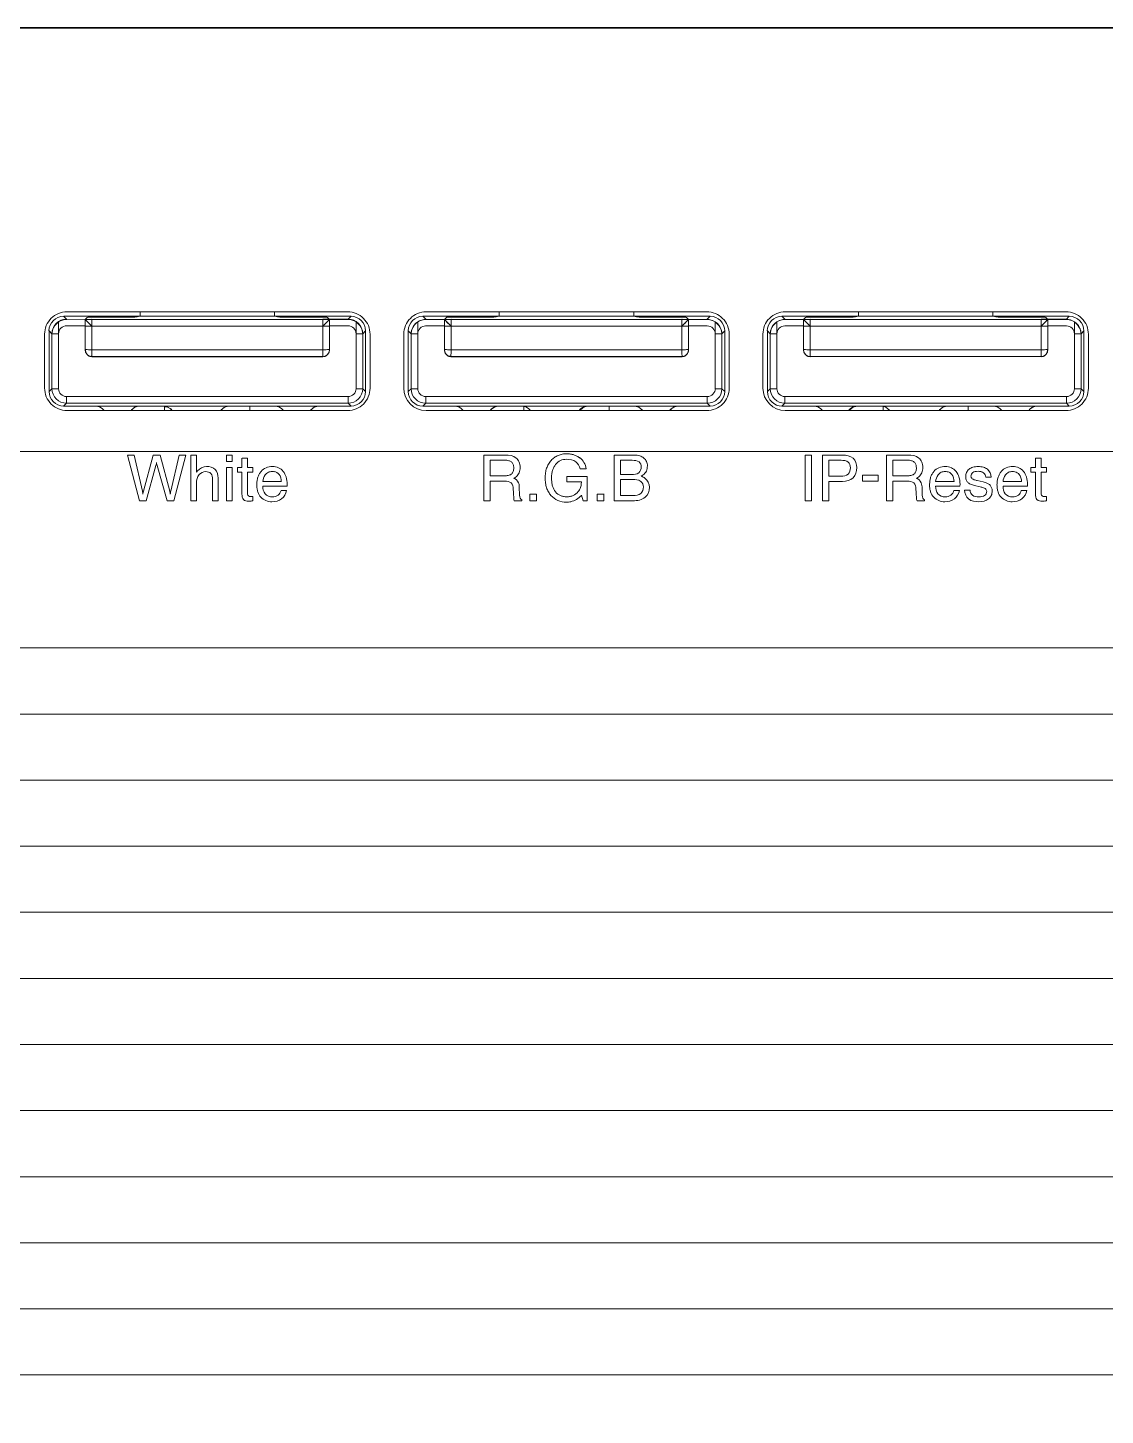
# Model space of a CAD drawing. Header units: millimetres. Extents: x -71336 to -33468, y -26189 to 22712.
# Drawn here: x -34217.4 to -34169.4, y -12629.5 to -12567.7 of the extents above; entities that cross this region are included whole.
import ezdxf

# ---------------------------------------------------------------- set-up
doc = ezdxf.new("R2010")
doc.units = ezdxf.units.MM
doc.layers.add('PDF3_Geometry', color=7, linetype='Continuous')
doc.layers.add('SC - Rack Layout - U-guides and centreline', color=5, linetype='Continuous', lineweight=13, plot=False)

# ---------------------------------------------------------------- blocks, each defined once
blk = doc.blocks.new('*U240')
at = {"layer": 'SC - Rack Layout - U-guides and centreline', "ltscale": 5}
blk.add_lwpolyline([(-300, 0), (300, 0)], dxfattribs=at)
blk = doc.blocks.new('*U241')
at = {"layer": 'SC - Rack Layout - U-guides and centreline', "color": 0, "linetype": 'ByBlock', "lineweight": -2, "transparency": 16777216}
blk.add_blockref('*U240', (0, 666.75), dxfattribs=at)
blk = doc.blocks.new('LG CVCA')
at = {"layer": 'PDF3_Geometry', "lineweight": 35}
blk.add_lwpolyline([(241.499, 1.638, -0.41475), (239.861, 0), (-239.861, 0, -0.414753), (-241.499, 1.638), (-241.499, 61.681, -0.414378), (-239.861, 63.319), (239.861, 63.319, -0.414374), (241.499, 61.681)], format="xyb", close=True, dxfattribs=at)
at = {"layer": 'PDF3_Geometry', "lineweight": 9}
for points in [[(81.65, 50.669), (94.15, 50.668, -0.415641), (95.147, 49.67), (95.147, 47.269, -0.414959), (94.149, 46.268), (81.65, 46.269, -0.41428), (80.649, 47.27), (80.649, 49.671, -0.414957)], [(97.649, 50.669), (110.148, 50.668, -0.416187), (111.149, 49.67), (111.149, 47.269, -0.415509), (110.148, 46.268), (97.648, 46.269, -0.413728), (96.651, 47.27), (96.651, 49.671, -0.414409)], [(113.647, 50.669), (126.15, 50.668, -0.414957), (127.151, 49.67), (127.151, 47.269, -0.41428), (126.15, 46.268), (113.648, 46.268, -0.413728), (112.65, 47.27), (112.65, 49.671, -0.414409)], [(83.304, 46.268, 0.239359), (82.905, 46.47, -0.236895)], [(91.296, 46.268, 0.234442), (90.896, 46.47, -0.237805)], [(99.303, 46.268, 0.241834), (98.903, 46.47, -0.236895)], [(100.826, 46.462, 0.191568), (100.503, 46.269, -0.241834)], [(102.3, 46.268, 0.236895), (101.901, 46.47, -0.241834)], [(107.294, 46.268, 0.236895), (106.895, 46.47, -0.239359)], [(108.894, 46.47, 0.057578), (108.814, 46.462, 0.19639), (108.494, 46.269, -0.235667)], [(115.305, 46.268, 0.239359), (114.905, 46.47, -0.237805)], [(118.302, 46.268, 0.235371), (117.899, 46.47, -0.239359)], [(123.296, 46.268, 0.237805), (122.893, 46.47, -0.240929)], [(124.816, 46.462, 0.191568), (124.493, 46.269, -0.238126)]]:
    blk.add_lwpolyline(points, format="xyb", close=True, dxfattribs=at)
for points in [[(80.844, 49.816, -0.406601), (81.5, 50.47), (94.303, 50.47), (94.159, 50.328)], [(82.456, 50.328), (82.508, 50.277), (82.456, 50.328), (81.628, 50.342, 0.409864), (80.975, 49.693), (80.975, 47.244), (80.851, 47.118, 0.407965), (81.497, 46.47), (94.303, 46.47), (94.172, 46.594), (94.172, 46.895)], [(81.641, 50.328, 0.149471), (81.276, 50.216), (81.276, 47.245)], [(81.497, 50.47), (81.628, 50.342), (82.757, 50.328), (82.757, 48.97), (93.042, 48.97, -0.011154), (93.151, 48.976, -0.012836), (93.246, 48.984)], [(93.042, 48.858), (93.042, 48.97), (93.042, 50.328), (93.055, 50.342), (94.172, 50.342, -0.407522), (94.824, 49.693), (94.824, 47.244), (94.949, 47.118)], [(93.292, 50.277), (93.327, 50.31), (93.343, 50.328), (94.158, 50.327, -0.14853), (94.524, 50.215), (94.524, 47.244), (94.825, 47.244)], [(94.948, 49.82, 0.196777), (94.757, 50.279, 0.196027), (94.3, 50.47)], [(97.275, 49.693), (96.977, 49.693, -0.410887), (97.639, 50.328), (98.458, 50.328), (109.342, 50.328)], [(97.054, 49.975, -0.114269), (97.275, 50.216), (97.275, 47.244), (96.977, 47.244, 0.412385), (97.627, 46.594), (97.627, 46.895), (110.173, 46.895, 0.410616), (110.532, 47.253)], [(110.157, 50.328), (110.301, 50.47), (97.499, 50.47), (97.627, 50.342), (98.759, 50.328), (98.759, 48.97), (109.04, 48.97, -0.012095), (109.153, 48.976, -0.012836), (109.248, 48.984)], [(109.041, 48.858), (109.041, 48.97), (109.041, 50.328), (109.057, 50.342), (110.157, 50.327, -0.150415), (110.522, 50.215), (110.522, 47.244), (110.824, 47.244, -0.407469), (110.173, 46.594), (110.173, 46.895)], [(110.522, 49.693), (110.824, 49.693, 0.408533), (110.157, 50.328), (109.342, 50.328), (109.041, 50.027), (109.111, 50.101), (109.182, 50.168)], [(110.301, 50.47, -0.194125), (110.758, 50.279, -0.197053), (110.948, 49.819), (110.823, 49.693), (110.823, 47.244), (110.948, 47.118), (110.948, 49.819)], [(113.273, 49.693), (112.975, 49.693, -0.40983), (113.641, 50.328), (114.474, 50.311), (114.473, 50.31), (114.457, 50.328), (114.457, 49)], [(113.053, 49.975, -0.114269), (113.273, 50.216), (113.273, 47.244), (112.976, 47.244, 0.411326), (113.625, 46.594), (113.625, 46.895), (126.175, 46.895), (126.175, 46.594, 0.406801), (126.825, 47.244), (126.524, 47.244), (126.524, 50.215, -0.114269), (126.745, 49.975)], [(126.159, 50.328), (126.299, 50.47), (113.5, 50.47), (113.625, 50.342), (114.758, 50.328), (114.758, 48.97), (125.039, 48.97, -0.011721), (125.155, 48.976, -0.01567), (125.247, 48.984)], [(125.039, 48.97), (125.039, 50.328), (125.056, 50.342), (126.176, 50.342, -0.14853), (126.524, 50.216)], [(126.422, 49.94, -0.191944), (126.524, 49.693), (126.825, 49.693, 0.407896), (126.159, 50.328), (125.34, 50.328), (125.324, 50.31), (125.289, 50.277)], [(126.3, 50.47, -0.194854), (126.76, 50.279, -0.192737), (126.949, 49.819), (126.825, 49.693), (126.825, 47.244), (126.949, 47.118), (126.949, 49.819)], [(81.379, 49.942, 0.197108), (81.276, 49.693), (80.975, 49.693), (80.851, 49.819), (80.851, 47.118)], [(93.343, 50.027), (93.343, 50.029), (93.343, 50.043), (94.168, 50.05, -0.406425), (94.524, 49.693), (94.824, 49.693), (94.949, 49.819), (94.949, 47.118, -0.193913), (94.757, 46.659, -0.19332), (94.3, 46.471)], [(96.977, 49.693), (96.977, 47.244), (96.849, 47.118, 0.408957), (97.504, 46.464)], [(98.458, 50.027), (98.458, 50.029), (98.458, 50.043), (97.626, 50.043, 0.189154), (97.378, 49.942)], [(112.976, 49.693), (112.976, 47.244), (112.848, 47.118, 0.409037), (113.503, 46.464)], [(114.46, 50.027), (114.457, 50.029), (114.457, 50.043), (113.625, 50.043, 0.194788), (113.38, 49.942)], [(98.538, 48.774, -0.166756), (98.458, 49, 0.055377), (98.468, 48.91)], [(109.047, 48.671), (109.047, 48.671), (98.75, 48.671), (98.75, 48.669), (109.047, 48.669, 0.106658), (109.166, 48.697, 0.113061), (109.261, 48.774, 0.168466), (109.342, 49)], [(82.677, 48.68, 0.076457), (82.754, 48.697), (82.754, 48.763)], [(93.046, 48.762), (93.049, 48.671), (93.049, 48.671), (82.751, 48.671), (82.751, 48.669), (93.049, 48.669, 0.076457), (93.122, 48.68, -0.076457), (93.049, 48.669, 0.102328), (93.168, 48.697)], [(98.635, 48.699, 0.116213), (98.753, 48.697), (98.753, 48.763)], [(114.655, 48.686), (114.633, 48.699, 0.116213), (114.748, 48.671), (114.748, 48.669), (125.049, 48.671), (114.755, 48.697), (114.755, 48.763)], [(81.622, 46.893, -0.412128), (81.276, 47.244), (80.975, 47.244, 0.196027), (81.167, 46.787)], [(110.301, 46.47), (110.173, 46.595), (97.627, 46.595), (97.499, 46.47), (110.301, 46.47, 0.191803), (110.759, 46.659, 0.194446), (110.948, 47.119)], [(126.3, 46.47), (126.175, 46.595), (113.625, 46.595), (113.5, 46.47), (126.299, 46.47, 0.192158), (126.761, 46.659, 0.189869), (126.949, 47.119)], [(81.497, 46.47), (81.628, 46.595), (94.171, 46.595, 0.194466), (94.632, 46.786)], [(84.677, 46.415, 0.115294), (84.505, 46.268, -0.238126), (84.862, 46.47)], [(85.899, 46.47, -0.236895), (86.34, 46.268, 0.241834), (85.998, 46.443), (85.998, 46.269)], [(88.672, 46.415, 0.115294), (88.5, 46.268, -0.242181), (88.858, 46.47)], [(92.665, 46.415, 0.105243), (92.494, 46.268, -0.238126), (92.854, 46.47)], [(104.46, 46.268, -0.241834), (104.821, 46.462, 0.072629), (104.674, 46.416)], [(120.673, 46.415, 0.115294), (120.501, 46.268, -0.239359), (120.858, 46.47)], [(101.459, 43.452, -0.1135), (101.345, 43.39, -0.073161), (101.178, 43.367), (100.493, 43.366), (100.493, 44.058)], [(101.82, 43.865, 0.071643), (101.789, 43.977, 0.127753), (101.661, 44.15)], [(103.631, 44.045, 0.110532), (103.416, 43.871, 0.047899), (103.336, 43.745, 0.031585), (103.279, 43.604)], [(104.229, 44.298, 0.065525), (104.079, 44.332, 0.04516), (103.917, 44.345, 0.052552), (103.712, 44.327, 0.057803), (103.525, 44.27)], [(104.511, 43.677), (104.776, 43.677, 0.195424), (104.482, 44.183)], [(107.161, 44.257, 0.072462), (106.923, 44.29), (106.027, 44.29), (106.027, 42.25)], [(119.285, 43.39, -0.0712), (119.118, 43.367), (118.433, 43.366), (118.433, 44.058)], [(90.806, 43.779, 0.096711), (90.515, 43.725, 0.108641), (90.295, 43.558, 0.067044), (90.212, 43.437, 0.058387), (90.151, 43.298, 0.049133), (90.115, 43.139, 0.040932), (90.102, 42.962, 0.043428), (90.115, 42.793)], [(101.606, 43.228), (101.559, 43.251, 0.040993), (101.654, 43.317, 0.116291), (101.789, 43.499)], [(103.629, 42.484, -0.119416), (103.411, 42.646, -0.094701), (103.276, 42.91, -0.043873), (103.244, 43.077, -0.026243), (103.234, 43.264), (103.234, 43.3, -0.033933), (103.244, 43.444)], [(119.547, 43.228), (119.499, 43.251, 0.040993), (119.595, 43.317, 0.117263), (119.726, 43.499)], [(120.49, 43.725, 0.112943), (120.267, 43.558, 0.067044), (120.184, 43.437, 0.058387), (120.123, 43.298)], [(120.676, 43.548, 0.044118), (120.592, 43.52, 0.112762), (120.455, 43.409)], [(121.693, 43.424, 0.036216), (121.685, 43.326), (121.685, 43.286)], [(122.359, 43.55, 0.061524), (122.236, 43.565, 0.055217), (122.102, 43.55)], [(122.477, 43.497, -0.194203), (122.579, 43.304), (122.814, 43.304)], [(123.494, 43.725, 0.112943), (123.271, 43.558, 0.067044), (123.188, 43.437)], [(123.68, 43.548, 0.044118), (123.596, 43.52, 0.112762), (123.458, 43.409)], [(103.097, 42.651, 0.047344), (103.208, 42.49, 0.103824), (103.516, 42.266)], [(104.479, 42.737, 0.04501), (104.511, 42.802, 0.030472), (104.536, 42.887)], [(116.201, 43.109), (116.015, 43.109, 0.005725), (115.586, 43.106), (115.586, 42.251)], [(121.892, 42.992, 0.047669), (122.071, 42.935), (122.33, 42.873)], [(122.461, 43.09), (122.202, 43.151, -0.016405), (122.064, 43.192)], [(122.528, 42.488, 0.132466), (122.592, 42.566, 0.11777), (122.618, 42.674)], [(124.409, 42.709), (124.16, 42.709, -0.180998), (124.029, 42.504)], [(89.744, 42.233, 0.03923), (89.93, 42.25), (89.93, 42.442)], [(103.897, 42.193, 0.05245), (104.092, 42.212, 0.163483), (104.562, 42.49), (104.575, 42.508), (104.642, 42.251)], [(125.091, 42.233, 0.039716), (125.279, 42.25), (125.279, 42.442)]]:
    blk.add_lwpolyline(points, format="xyb", dxfattribs=at)
for points in [[(82.547, 50.418), (82.457, 50.328), (93.342, 50.328)], [(82.457, 50.328), (82.758, 50.027)], [(82.757, 50.027), (82.687, 50.101), (82.616, 50.168), (82.559, 50.227)], [(82.741, 50.342), (82.758, 50.328)], [(84.901, 50.47), (84.773, 50.444)], [(84.901, 50.669), (84.901, 50.47)], [(90.899, 50.669), (90.899, 50.47)], [(90.899, 50.47), (91.027, 50.444)], [(93.25, 50.418), (93.343, 50.328), (93.042, 50.027)], [(93.18, 50.168), (93.113, 50.101), (93.042, 50.027)], [(98.76, 50.027), (98.458, 50.328), (98.548, 50.418)], [(98.474, 50.31), (98.458, 50.328)], [(98.51, 50.277), (98.475, 50.311)], [(98.759, 50.027), (98.689, 50.101), (98.618, 50.168), (98.558, 50.227)], [(98.743, 50.342), (98.759, 50.328)], [(100.899, 50.47), (100.772, 50.444)], [(100.899, 50.669), (100.899, 50.47)], [(106.898, 50.669), (106.898, 50.47)], [(106.898, 50.47), (107.025, 50.444)], [(107.317, 50.432), (108.951, 50.432)], [(108.951, 50.432), (107.317, 50.432)], [(109.252, 50.418), (109.342, 50.328), (109.325, 50.31), (109.291, 50.277)], [(114.758, 50.027), (114.457, 50.328), (114.547, 50.418)], [(114.46, 49), (114.46, 50.328), (125.341, 50.328)], [(114.758, 50.027), (114.687, 50.101), (114.62, 50.168), (114.559, 50.227)], [(114.742, 50.342), (114.758, 50.328)], [(116.901, 50.47), (116.77, 50.444)], [(116.901, 50.669), (116.901, 50.47)], [(122.899, 50.669), (122.899, 50.47)], [(122.899, 50.47), (123.027, 50.444)], [(123.319, 50.432), (124.95, 50.432)], [(124.95, 50.432), (123.319, 50.432)], [(125.25, 50.418), (125.34, 50.328), (125.039, 50.027)], [(125.18, 50.168), (125.113, 50.101), (125.039, 50.027)], [(82.457, 50.043), (81.628, 50.043)], [(82.457, 50.027), (82.457, 50.029), (82.457, 50.044)], [(82.457, 50.027), (93.342, 50.027)], [(96.849, 47.118), (96.849, 49.819), (96.977, 49.693)], [(98.458, 50.027), (109.342, 50.027)], [(110.173, 50.043), (109.341, 50.043)], [(109.342, 50.044), (109.342, 50.029), (109.342, 50.027)], [(112.848, 47.118), (112.848, 49.819), (112.976, 49.693)], [(114.46, 50.027), (125.341, 50.027)], [(125.34, 50.044), (125.34, 50.029), (125.34, 50.027)], [(126.175, 50.043), (125.34, 50.043)], [(82.457, 49), (82.457, 49)], [(82.757, 48.858), (82.757, 48.971)], [(93.343, 49), (93.343, 49)], [(98.458, 49), (98.458, 49)], [(98.759, 48.858), (98.759, 48.971)], [(109.342, 49), (109.342, 49)], [(114.457, 49), (114.46, 49)], [(114.758, 48.858), (114.758, 48.971)], [(125.043, 48.858), (125.043, 48.762)], [(125.34, 49), (125.34, 49)], [(125.049, 48.669), (125.049, 48.671)], [(81.628, 46.594), (81.628, 46.895), (94.171, 46.895)], [(89.798, 46.268), (89.798, 46.47)], [(102, 46.443), (102, 46.269)], [(105.8, 46.268), (105.8, 46.47)], [(118.002, 46.443), (118.002, 46.269)], [(121.799, 46.268), (121.799, 46.47)], [(85.01, 42.678), (84.645, 44.29), (84.347, 44.29)], [(84.347, 44.29), (84.881, 42.25)], [(85.486, 44.29), (85.054, 42.678)], [(86.225, 42.686), (85.8, 44.29), (85.487, 44.29)], [(85.63, 43.904), (85.61, 43.827)], [(86.641, 44.29), (86.272, 42.686)], [(86.404, 42.25), (86.938, 44.29), (86.64, 44.29)], [(87.418, 43.533), (87.418, 44.29), (87.169, 44.29)], [(87.169, 44.29), (87.169, 42.25)], [(88.756, 44.29), (89.011, 44.29)], [(88.756, 44.008), (88.756, 44.29)], [(89.011, 44.008), (88.756, 44.008)], [(89.011, 44.29), (89.011, 44.008)], [(89.443, 44.152), (89.443, 43.734)], [(89.693, 44.152), (89.444, 44.152)], [(89.693, 43.735), (89.693, 44.152)], [(101.168, 44.29), (100.218, 44.29)], [(100.218, 44.29), (100.218, 42.25)], [(101.158, 44.058), (100.493, 44.058)], [(106.83, 44.054), (106.303, 44.054)], [(106.303, 44.054), (106.303, 43.422)], [(114.531, 44.29), (114.809, 44.29)], [(114.531, 42.25), (114.531, 44.289)], [(114.809, 44.29), (114.809, 42.25)], [(116.201, 44.29), (115.308, 44.29)], [(115.308, 44.29), (115.308, 42.25)], [(116.13, 44.054), (115.586, 44.054), (115.586, 43.345)], [(119.108, 44.29), (118.155, 44.29), (118.155, 42.25)], [(119.096, 44.058), (118.434, 44.058)], [(124.793, 44.152), (124.793, 43.734)], [(125.043, 44.152), (124.794, 44.152)], [(125.043, 43.735), (125.043, 44.152)], [(85.611, 43.827), (85.178, 42.25)], [(85.662, 43.827), (86.106, 42.25)], [(87.46, 43.591), (87.419, 43.533)], [(88.381, 43.266), (88.381, 42.25)], [(88.759, 43.735), (89.008, 43.735)], [(88.759, 42.25), (88.759, 43.734)], [(89.008, 43.735), (89.008, 42.251)], [(89.443, 43.735), (89.239, 43.735), (89.239, 43.531)], [(89.239, 43.531), (89.443, 43.531), (89.443, 42.552)], [(89.93, 43.735), (89.692, 43.735)], [(89.693, 42.552), (89.693, 43.532)], [(89.693, 43.531), (89.93, 43.531)], [(89.93, 43.531), (89.93, 43.735)], [(104.815, 43.33), (103.919, 43.33)], [(103.919, 43.33), (103.919, 43.097)], [(104.815, 42.25), (104.815, 43.33)], [(106.303, 43.423), (106.796, 43.423)], [(115.586, 43.346), (116.13, 43.346)], [(117.087, 43.389), (117.781, 43.389)], [(117.087, 43.132), (117.087, 43.389)], [(117.781, 43.389), (117.781, 43.132)], [(124.793, 43.735), (124.588, 43.735), (124.588, 43.531)], [(124.588, 43.531), (124.793, 43.531), (124.793, 42.552)], [(125.279, 43.735), (125.042, 43.735)], [(125.043, 42.552), (125.043, 43.532)], [(125.043, 43.531), (125.28, 43.531)], [(125.279, 43.531), (125.279, 43.735)], [(87.418, 43.045), (87.418, 42.251)], [(88.132, 43.204), (88.132, 42.25)], [(90.368, 43.106), (91.197, 43.106)], [(90.368, 42.904), (91.452, 42.904)], [(91.43, 42.709), (91.184, 42.709)], [(91.452, 42.904), (91.456, 42.993)], [(100.493, 43.13), (100.493, 42.25)], [(101.149, 43.13), (100.494, 43.13)], [(101.529, 42.777), (101.536, 42.616)], [(101.798, 42.868), (101.811, 42.494)], [(103.919, 43.098), (104.563, 43.098)], [(104.562, 43.098), (104.562, 43.072)], [(106.846, 43.197), (106.303, 43.197), (106.303, 42.485)], [(117.781, 43.132), (117.086, 43.132)], [(118.433, 43.13), (118.433, 42.25)], [(119.089, 43.13), (118.434, 43.13)], [(119.467, 42.777), (119.477, 42.616)], [(119.739, 42.868), (119.748, 42.494)], [(120.343, 43.106), (121.169, 43.106)], [(120.343, 42.904), (121.428, 42.904)], [(121.402, 42.709), (121.156, 42.709)], [(121.428, 42.904), (121.431, 42.993)], [(121.876, 42.724), (121.637, 42.724)], [(123.347, 43.106), (124.173, 43.106)], [(123.347, 42.904), (124.432, 42.904)], [(124.432, 42.904), (124.435, 42.993)], [(85.179, 42.25), (84.881, 42.25)], [(86.404, 42.25), (86.106, 42.25)], [(87.418, 42.25), (87.169, 42.25)], [(88.381, 42.25), (88.132, 42.25)], [(89.008, 42.25), (88.759, 42.25)], [(89.93, 42.442), (89.84, 42.442)], [(100.493, 42.25), (100.218, 42.25)], [(101.913, 42.25), (101.574, 42.25)], [(101.913, 42.295), (101.913, 42.251)], [(102.268, 42.25), (102.268, 42.55)], [(102.268, 42.549), (102.567, 42.549)], [(102.566, 42.25), (102.268, 42.25)], [(102.566, 42.549), (102.566, 42.25)], [(104.642, 42.25), (104.814, 42.25)], [(105.272, 42.25), (105.272, 42.55)], [(105.272, 42.549), (105.571, 42.549)], [(105.57, 42.25), (105.272, 42.25)], [(105.57, 42.549), (105.57, 42.25)], [(106.862, 42.25), (106.027, 42.25)], [(106.866, 42.485), (106.302, 42.485)], [(114.809, 42.25), (114.53, 42.25)], [(115.586, 42.25), (115.308, 42.25)], [(118.433, 42.25), (118.155, 42.25)], [(119.854, 42.25), (119.515, 42.25)], [(119.854, 42.295), (119.854, 42.251)], [(125.279, 42.442), (125.189, 42.442)]]:
    blk.add_lwpolyline(points, dxfattribs=at)
for points in [[(82.457, 49), (82.457, 50.328)], [(82.847, 50.432), (84.482, 50.432)], [(91.315, 50.432), (92.953, 50.432)], [(93.343, 49), (93.343, 50.328)], [(98.458, 49), (98.458, 50.328)], [(98.849, 50.432), (100.483, 50.432)], [(109.342, 49), (109.342, 50.328)], [(114.847, 50.432), (116.482, 50.432)], [(125.34, 49), (125.34, 50.328)]]:
    blk.add_lwpolyline(points, close=True, dxfattribs=at)
at = {"layer": 'PDF3_Geometry', "lineweight": 18}
for points in [[(-206.85, 35.699), (206.923, 35.699)], [(-206.85, 32.755), (206.923, 32.755)], [(-206.85, 29.81), (206.923, 29.81)], [(-206.85, 26.867), (206.923, 26.867)], [(-206.85, 23.924), (206.923, 23.924)], [(-206.85, 20.979), (206.923, 20.979)], [(-206.85, 18.036), (206.923, 18.036)], [(-206.85, 15.092), (206.923, 15.092)], [(-206.85, 12.148), (206.923, 12.148)], [(-206.85, 9.205), (206.923, 9.205)], [(-207.033, 6.26), (207.105, 6.26)], [(-221.653, 3.317), (221.502, 3.317)]]:
    blk.add_lwpolyline(points, dxfattribs=at)
at = {"layer": 'PDF3_Geometry', "lineweight": 9}
for centre, radius, start, end in [((97.505, 49.814), 0.656, 90.56923, 179.58652), ((97.641, 49.667), 0.661, 90.16672, 123.74964), ((113.507, 49.806), 0.664, 90.5531, 179.33444), ((110.187, 49.671), 0.637, 2.02626, 28.54034), ((82.826, 49.004), 0.37, 180.61395, 218.48315), ((82.406, 46.678), 2.312, 83.95406, 86.35794), ((98.437, 47.067), 1.921, 83.70979, 86.60221), ((115.138, 49.122), 0.702, 200.38152, 204.57735), ((114.456, 47.225), 1.762, 83.68438, 86.94382), ((124.93, 49), 0.41, 347.43488, 0.11346), ((93.126, 48.882), 0.174, 315.55262, 329.83948), ((98.673, 48.881), 0.174, 210.16052, 224.44738), ((109.081, 48.683), 0.0362, 158.76069, 201.23931), ((109.128, 48.882), 0.174, 315.55262, 329.83948), ((114.743, 48.95), 0.277, 251.59105, 256.51816), ((125.697, 47.605), 1.214, 114.52501, 117.01364), ((113.629, 47.256), 0.361, 225.94631, 269.40798), ((126.173, 47.248), 0.353, 270.32776, 314.58612), ((116.864, 45.969), 0.5, 89.81155, 143.31856), ((103.84, 43.481), 0.844, 137.75039, 151.17426), ((107.088, 43.83), 0.413, 24.47764, 51.94441), ((119.331, 43.818), 0.429, 21.78693, 50.90799), ((87.837, 43.136), 0.415, 90.79359, 137.76544), ((90.811, 43.187), 0.372, 40.20455, 79.6039), ((101.189, 43.717), 0.36, 0.27229, 13.41326), ((103.967, 43.379), 1.008, 161.06055, 173.21395), ((106.801, 43.801), 0.702, 350.3985, 0.07422), ((120.817, 43.231), 0.318, 38.08562, 66.99327), ((120.704, 43.116), 0.707, 16.07284, 39.13512), ((122.1, 43.336), 0.417, 129.68233, 154.92919), ((122.163, 43.275), 0.498, 95.07843, 108.18884), ((123.732, 43.065), 0.645, 158.8133, 173.39235), ((123.82, 43.231), 0.318, 38.08562, 80.18024), ((123.593, 43.046), 0.841, 18.45516, 37.9228), ((104.23, 43.22), 1.277, 188.06949, 197.65601), ((121.7, 42.961), 1.623, 173.69149, 179.94885), ((122.492, 42.698), 0.373, 21.52775, 41.40053), ((123.732, 42.841), 0.638, 197.65717, 222.51114), ((85.186, 42.547), 0.157, 159.63446, 179.75584), ((89.808, 42.916), 0.677, 275.10632, 280.28579), ((103.917, 43.113), 0.684, 269.84622, 282.56068), ((125.158, 42.916), 0.677, 275.10632, 280.28579)]:
    blk.add_arc(centre, radius, start, end, dxfattribs=at)
for points in [[(81.052, 49.975), (81.106, 50.071), (81.187, 50.153), (81.277, 50.215)], [(82.847, 50.432), (82.686, 50.432), (82.555, 50.427), (82.546, 50.417)], [(82.847, 50.432), (82.686, 50.432), (82.555, 50.427), (82.546, 50.417)], [(84.482, 50.432), (84.619, 50.432), (84.737, 50.437), (84.773, 50.445)], [(84.482, 50.432), (84.619, 50.432), (84.737, 50.437), (84.773, 50.445)], [(91.027, 50.445), (91.061, 50.436), (91.181, 50.432), (91.315, 50.432)], [(91.027, 50.445), (91.061, 50.436), (91.181, 50.432), (91.315, 50.432)], [(93.25, 50.417), (93.244, 50.427), (93.113, 50.432), (92.952, 50.432)], [(93.25, 50.417), (93.244, 50.427), (93.113, 50.432), (92.952, 50.432)], [(94.524, 50.216), (94.614, 50.154), (94.694, 50.072), (94.748, 49.975)], [(98.849, 50.432), (98.688, 50.432), (98.554, 50.427), (98.547, 50.417)], [(98.849, 50.432), (98.688, 50.432), (98.554, 50.427), (98.547, 50.417)], [(100.483, 50.432), (100.618, 50.432), (100.736, 50.437), (100.772, 50.445)], [(100.483, 50.432), (100.618, 50.432), (100.736, 50.437), (100.772, 50.445)], [(107.025, 50.445), (107.06, 50.436), (107.183, 50.432), (107.317, 50.432)], [(107.025, 50.445), (107.06, 50.436), (107.183, 50.432), (107.317, 50.432)], [(109.252, 50.417), (109.242, 50.427), (109.111, 50.432), (108.951, 50.432)], [(109.252, 50.417), (109.242, 50.427), (109.111, 50.432), (108.951, 50.432)], [(110.522, 50.216), (110.612, 50.154), (110.693, 50.072), (110.747, 49.975)], [(113.641, 50.328), (113.51, 50.328), (113.386, 50.289), (113.273, 50.217)], [(114.847, 50.432), (114.687, 50.432), (114.556, 50.427), (114.546, 50.417)], [(114.847, 50.432), (114.687, 50.432), (114.556, 50.427), (114.546, 50.417)], [(116.482, 50.432), (116.62, 50.432), (116.734, 50.437), (116.77, 50.445)], [(116.482, 50.432), (116.62, 50.432), (116.734, 50.437), (116.77, 50.445)], [(123.027, 50.445), (123.062, 50.436), (123.185, 50.432), (123.319, 50.432)], [(123.027, 50.445), (123.062, 50.436), (123.185, 50.432), (123.319, 50.432)], [(125.251, 50.417), (125.244, 50.427), (125.11, 50.432), (124.949, 50.432)], [(125.251, 50.417), (125.244, 50.427), (125.11, 50.432), (124.949, 50.432)], [(80.975, 49.693), (80.979, 49.791), (81.008, 49.888), (81.052, 49.975)], [(81.628, 50.043), (81.538, 50.043), (81.443, 50.006), (81.379, 49.942)], [(94.748, 49.975), (94.792, 49.888), (94.822, 49.79), (94.825, 49.693)], [(96.977, 49.693), (96.977, 49.791), (97.007, 49.888), (97.054, 49.975)], [(97.378, 49.942), (97.314, 49.874), (97.274, 49.783), (97.274, 49.693)], [(110.422, 49.94), (110.355, 50.004), (110.263, 50.043), (110.173, 50.043)], [(110.522, 49.693), (110.522, 49.783), (110.488, 49.875), (110.422, 49.94)], [(112.976, 49.693), (112.979, 49.791), (113.009, 49.888), (113.053, 49.975)], [(113.38, 49.942), (113.316, 49.874), (113.273, 49.783), (113.273, 49.693)], [(126.422, 49.94), (126.354, 50.004), (126.265, 50.043), (126.175, 50.043)], [(126.745, 49.975), (126.793, 49.888), (126.822, 49.79), (126.825, 49.693)], [(82.457, 49), (82.457, 48.969), (82.463, 48.94), (82.47, 48.91)], [(82.457, 49), (82.457, 48.817), (82.588, 48.669), (82.751, 48.669)], [(82.485, 48.993), (82.482, 48.994), (82.472, 48.994), (82.466, 48.998)], [(82.469, 48.911), (82.473, 48.899), (82.476, 48.886), (82.479, 48.876)], [(82.479, 48.877), (82.486, 48.859), (82.492, 48.844), (82.502, 48.83)], [(82.515, 48.99), (82.505, 48.991), (82.495, 48.991), (82.485, 48.993)], [(82.501, 48.829), (82.508, 48.816), (82.511, 48.805), (82.524, 48.795)], [(82.553, 48.985), (82.539, 48.988), (82.526, 48.988), (82.515, 48.99)], [(82.757, 48.97), (82.723, 48.973), (82.684, 48.975), (82.649, 48.976)], [(82.754, 48.763), (82.757, 48.794), (82.757, 48.828), (82.757, 48.858)], [(93.042, 48.858), (93.042, 48.827), (93.042, 48.795), (93.046, 48.762)], [(93.049, 48.669), (93.213, 48.669), (93.344, 48.817), (93.344, 49)], [(93.286, 48.989), (93.273, 48.987), (93.26, 48.987), (93.246, 48.984)], [(93.343, 49), (93.34, 48.92), (93.314, 48.837), (93.26, 48.774)], [(93.276, 48.794), (93.286, 48.804), (93.292, 48.817), (93.299, 48.828)], [(93.314, 48.992), (93.302, 48.991), (93.296, 48.991), (93.286, 48.989)], [(93.298, 48.829), (93.308, 48.846), (93.315, 48.86), (93.321, 48.877)], [(93.343, 49), (93.327, 48.994), (93.317, 48.994), (93.314, 48.992)], [(93.321, 48.877), (93.324, 48.887), (93.327, 48.9), (93.33, 48.912)], [(93.33, 48.911), (93.337, 48.94), (93.343, 48.97), (93.343, 49.001)], [(98.458, 49), (98.458, 48.817), (98.589, 48.669), (98.75, 48.669)], [(98.484, 48.993), (98.481, 48.994), (98.474, 48.994), (98.468, 48.998)], [(98.468, 48.911), (98.475, 48.899), (98.475, 48.886), (98.478, 48.876)], [(98.477, 48.877), (98.484, 48.859), (98.494, 48.844), (98.5, 48.83)], [(98.517, 48.99), (98.504, 48.991), (98.497, 48.991), (98.484, 48.993)], [(98.5, 48.829), (98.51, 48.816), (98.513, 48.805), (98.523, 48.795)], [(98.551, 48.985), (98.538, 48.988), (98.528, 48.988), (98.517, 48.99)], [(98.759, 48.97), (98.725, 48.973), (98.682, 48.975), (98.648, 48.976)], [(98.753, 48.763), (98.756, 48.794), (98.756, 48.828), (98.759, 48.858)], [(109.041, 48.858), (109.041, 48.827), (109.044, 48.795), (109.044, 48.762)], [(109.047, 48.669), (109.214, 48.669), (109.342, 48.817), (109.342, 49)], [(109.284, 48.989), (109.271, 48.987), (109.258, 48.987), (109.248, 48.984)], [(109.278, 48.794), (109.287, 48.804), (109.294, 48.817), (109.297, 48.828)], [(109.312, 48.992), (109.304, 48.991), (109.294, 48.991), (109.284, 48.989)], [(109.297, 48.829), (109.307, 48.846), (109.313, 48.86), (109.323, 48.877)], [(109.342, 49), (109.325, 48.994), (109.319, 48.994), (109.312, 48.992)], [(109.322, 48.877), (109.326, 48.887), (109.329, 48.9), (109.329, 48.912)], [(109.329, 48.911), (109.339, 48.94), (109.342, 48.97), (109.342, 49.001)], [(114.457, 49), (114.457, 48.969), (114.46, 48.94), (114.47, 48.91)], [(114.457, 49), (114.457, 48.817), (114.588, 48.669), (114.749, 48.669)], [(114.54, 48.774), (114.486, 48.838), (114.46, 48.92), (114.46, 49)], [(114.486, 48.993), (114.479, 48.994), (114.473, 48.994), (114.469, 48.998)], [(114.47, 48.911), (114.473, 48.899), (114.476, 48.886), (114.48, 48.876)], [(114.515, 48.99), (114.505, 48.991), (114.496, 48.991), (114.486, 48.993)], [(114.499, 48.829), (114.508, 48.816), (114.515, 48.805), (114.525, 48.795)], [(114.55, 48.985), (114.54, 48.988), (114.527, 48.988), (114.515, 48.99)], [(114.758, 48.97), (114.723, 48.973), (114.684, 48.975), (114.65, 48.976)], [(114.755, 48.763), (114.758, 48.794), (114.758, 48.828), (114.758, 48.858)], [(125.039, 48.97), (125.039, 48.932), (125.043, 48.895), (125.043, 48.858)], [(125.049, 48.669), (125.213, 48.669), (125.341, 48.817), (125.341, 49)], [(125.286, 48.989), (125.273, 48.987), (125.26, 48.987), (125.247, 48.984)], [(125.34, 49), (125.34, 48.92), (125.314, 48.837), (125.263, 48.774)], [(125.279, 48.794), (125.286, 48.804), (125.296, 48.817), (125.299, 48.828)], [(125.314, 48.992), (125.306, 48.991), (125.296, 48.991), (125.286, 48.989)], [(125.299, 48.829), (125.308, 48.846), (125.315, 48.86), (125.322, 48.877)], [(125.34, 49), (125.324, 48.994), (125.317, 48.994), (125.314, 48.992)], [(125.321, 48.877), (125.324, 48.887), (125.328, 48.9), (125.331, 48.912)], [(82.524, 48.794), (82.53, 48.782), (82.54, 48.769), (82.547, 48.76)], [(82.633, 48.699), (82.597, 48.715), (82.563, 48.743), (82.536, 48.774)], [(82.546, 48.76), (82.559, 48.751), (82.569, 48.741), (82.579, 48.731)], [(82.578, 48.732), (82.591, 48.723), (82.598, 48.717), (82.608, 48.709)], [(82.607, 48.709), (82.623, 48.703), (82.64, 48.694), (82.658, 48.686)], [(82.751, 48.671), (82.713, 48.671), (82.667, 48.681), (82.633, 48.699)], [(82.658, 48.687), (82.661, 48.684), (82.671, 48.682), (82.678, 48.68)], [(82.751, 48.671), (82.754, 48.679), (82.754, 48.689), (82.754, 48.697)], [(93.046, 48.696), (93.046, 48.688), (93.046, 48.678), (93.049, 48.67)], [(93.122, 48.68), (93.129, 48.682), (93.135, 48.684), (93.142, 48.687)], [(93.141, 48.687), (93.161, 48.695), (93.176, 48.703), (93.192, 48.71)], [(93.26, 48.774), (93.238, 48.743), (93.202, 48.715), (93.168, 48.697)], [(93.193, 48.709), (93.203, 48.717), (93.209, 48.724), (93.222, 48.732)], [(93.222, 48.732), (93.231, 48.74), (93.241, 48.751), (93.251, 48.761)], [(98.635, 48.699), (98.596, 48.715), (98.564, 48.743), (98.538, 48.774)], [(98.548, 48.76), (98.558, 48.751), (98.568, 48.741), (98.581, 48.731)], [(98.58, 48.732), (98.59, 48.723), (98.6, 48.717), (98.609, 48.709)], [(98.609, 48.709), (98.625, 48.703), (98.638, 48.694), (98.656, 48.686)], [(98.657, 48.687), (98.663, 48.684), (98.67, 48.682), (98.68, 48.68)], [(98.679, 48.68), (98.702, 48.672), (98.727, 48.669), (98.75, 48.669)], [(98.75, 48.671), (98.753, 48.679), (98.753, 48.689), (98.753, 48.697)], [(109.044, 48.762), (109.044, 48.741), (109.048, 48.719), (109.048, 48.696)], [(109.121, 48.68), (109.098, 48.672), (109.073, 48.669), (109.047, 48.669)], [(109.121, 48.68), (109.098, 48.672), (109.073, 48.669), (109.047, 48.669)], [(109.121, 48.68), (109.131, 48.682), (109.137, 48.684), (109.144, 48.687)], [(109.143, 48.687), (109.163, 48.695), (109.178, 48.703), (109.191, 48.71)], [(109.191, 48.709), (109.201, 48.717), (109.211, 48.724), (109.221, 48.732)], [(109.22, 48.732), (109.233, 48.74), (109.243, 48.751), (109.253, 48.761)], [(114.524, 48.794), (114.531, 48.782), (114.541, 48.769), (114.547, 48.76)], [(114.633, 48.699), (114.597, 48.715), (114.566, 48.743), (114.54, 48.774)], [(114.547, 48.76), (114.56, 48.751), (114.57, 48.741), (114.579, 48.731)], [(114.579, 48.732), (114.588, 48.723), (114.598, 48.717), (114.611, 48.709)], [(114.678, 48.68), (114.704, 48.672), (114.725, 48.669), (114.748, 48.669)], [(114.748, 48.671), (114.755, 48.679), (114.755, 48.689), (114.755, 48.697)], [(125.043, 48.762), (125.043, 48.741), (125.049, 48.719), (125.046, 48.696)], [(125.046, 48.696), (125.046, 48.688), (125.043, 48.678), (125.049, 48.67)], [(125.165, 48.697), (125.129, 48.681), (125.091, 48.671), (125.049, 48.671)], [(125.123, 48.68), (125.1, 48.672), (125.072, 48.669), (125.049, 48.669)], [(125.123, 48.68), (125.1, 48.672), (125.072, 48.669), (125.049, 48.669)], [(125.123, 48.68), (125.129, 48.682), (125.139, 48.684), (125.146, 48.687)], [(125.263, 48.774), (125.235, 48.743), (125.206, 48.715), (125.165, 48.697)], [(125.193, 48.709), (125.2, 48.717), (125.21, 48.724), (125.219, 48.732)], [(125.219, 48.732), (125.232, 48.74), (125.242, 48.751), (125.251, 48.761)], [(125.251, 48.76), (125.26, 48.77), (125.27, 48.783), (125.28, 48.795)], [(94.172, 46.895), (94.262, 46.895), (94.357, 46.931), (94.421, 46.997)], [(94.421, 46.997), (94.484, 47.064), (94.524, 47.154), (94.524, 47.244)], [(94.632, 46.786), (94.753, 46.906), (94.82, 47.079), (94.823, 47.243)], [(97.275, 47.244), (97.275, 47.154), (97.312, 47.064), (97.376, 46.997)], [(97.376, 46.997), (97.445, 46.933), (97.537, 46.895), (97.627, 46.895)], [(113.273, 47.244), (113.273, 47.154), (113.314, 47.064), (113.378, 46.997)], [(126.421, 46.997), (126.485, 47.064), (126.524, 47.154), (126.524, 47.244)], [(81.167, 46.787), (81.285, 46.664), (81.459, 46.595), (81.627, 46.595)], [(84.862, 46.468), (84.798, 46.462), (84.738, 46.444), (84.677, 46.416)], [(84.904, 46.47), (84.891, 46.47), (84.878, 46.468), (84.863, 46.468)], [(88.82, 46.462), (88.769, 46.454), (88.72, 46.437), (88.672, 46.416)], [(88.9, 46.47), (88.873, 46.47), (88.845, 46.468), (88.819, 46.462)], [(92.815, 46.462), (92.764, 46.454), (92.714, 46.437), (92.664, 46.416)], [(92.854, 46.468), (92.84, 46.467), (92.827, 46.463), (92.816, 46.462)], [(92.895, 46.47), (92.882, 46.47), (92.866, 46.468), (92.854, 46.468)], [(100.864, 46.468), (100.848, 46.467), (100.838, 46.463), (100.826, 46.462)], [(100.906, 46.47), (100.889, 46.47), (100.876, 46.468), (100.865, 46.468)], [(104.674, 46.415), (104.604, 46.381), (104.546, 46.329), (104.502, 46.268)], [(104.901, 46.47), (104.872, 46.47), (104.847, 46.468), (104.821, 46.462)], [(116.677, 46.415), (116.61, 46.381), (116.553, 46.329), (116.507, 46.268)], [(116.828, 46.462), (116.777, 46.454), (116.726, 46.437), (116.677, 46.416)], [(116.866, 46.468), (116.849, 46.467), (116.836, 46.463), (116.828, 46.462)], [(116.904, 46.47), (116.891, 46.47), (116.875, 46.468), (116.867, 46.468)], [(120.823, 46.462), (120.769, 46.454), (120.722, 46.437), (120.672, 46.416)], [(120.9, 46.47), (120.87, 46.47), (120.846, 46.468), (120.823, 46.462)], [(124.854, 46.468), (124.841, 46.467), (124.828, 46.463), (124.816, 46.462)], [(124.896, 46.47), (124.879, 46.47), (124.869, 46.468), (124.855, 46.468)], [(85.633, 43.96), (85.633, 43.942), (85.633, 43.924), (85.63, 43.904)], [(85.642, 43.908), (85.639, 43.926), (85.633, 43.942), (85.633, 43.96)], [(85.662, 43.827), (85.655, 43.855), (85.649, 43.88), (85.642, 43.908)], [(101.335, 44.038), (101.274, 44.055), (101.215, 44.058), (101.158, 44.058)], [(101.168, 44.29), (101.34, 44.29), (101.533, 44.26), (101.661, 44.15)], [(101.456, 43.976), (101.42, 44.009), (101.376, 44.025), (101.335, 44.038)], [(101.523, 43.871), (101.51, 43.912), (101.484, 43.948), (101.456, 43.976)], [(103.101, 43.888), (103.065, 43.831), (103.039, 43.77), (103.014, 43.707)], [(103.36, 44.18), (103.309, 44.141), (103.26, 44.098), (103.216, 44.049)], [(103.525, 44.27), (103.468, 44.249), (103.414, 44.216), (103.36, 44.18)], [(103.631, 44.045), (103.714, 44.084), (103.811, 44.1), (103.9, 44.1)], [(103.9, 44.101), (104.044, 44.101), (104.198, 44.075), (104.313, 43.993)], [(104.367, 44.241), (104.323, 44.262), (104.274, 44.285), (104.229, 44.298)], [(104.313, 43.993), (104.411, 43.917), (104.485, 43.798), (104.511, 43.677)], [(104.495, 44.157), (104.457, 44.188), (104.411, 44.216), (104.367, 44.241)], [(107.13, 43.983), (107.055, 44.049), (106.935, 44.055), (106.831, 44.055)], [(107.23, 43.757), (107.23, 43.841), (107.196, 43.929), (107.13, 43.983)], [(107.161, 44.257), (107.228, 44.236), (107.292, 44.203), (107.342, 44.155)], [(107.464, 44.001), (107.477, 43.97), (107.487, 43.939), (107.496, 43.908)], [(107.496, 43.908), (107.503, 43.872), (107.503, 43.838), (107.503, 43.802)], [(116.448, 43.974), (116.371, 44.046), (116.243, 44.054), (116.13, 44.054)], [(116.667, 44.143), (116.546, 44.252), (116.364, 44.29), (116.2, 44.29)], [(116.549, 43.722), (116.549, 43.814), (116.515, 43.915), (116.448, 43.974)], [(116.834, 43.728), (116.834, 43.877), (116.777, 44.038), (116.667, 44.143)], [(119.272, 44.038), (119.215, 44.055), (119.156, 44.058), (119.095, 44.058)], [(119.108, 44.29), (119.279, 44.29), (119.474, 44.26), (119.601, 44.15)], [(119.393, 43.976), (119.357, 44.009), (119.316, 44.025), (119.272, 44.038)], [(119.464, 43.871), (119.447, 43.912), (119.424, 43.948), (119.393, 43.976)], [(119.729, 43.977), (119.746, 43.939), (119.752, 43.903), (119.76, 43.865)], [(87.53, 43.415), (87.444, 43.316), (87.418, 43.176), (87.418, 43.044)], [(87.46, 43.591), (87.56, 43.702), (87.719, 43.779), (87.869, 43.779)], [(88.061, 43.471), (88.007, 43.526), (87.911, 43.551), (87.83, 43.551)], [(87.869, 43.779), (88.004, 43.779), (88.154, 43.74), (88.249, 43.647)], [(88.132, 43.204), (88.132, 43.299), (88.122, 43.405), (88.061, 43.471)], [(88.249, 43.647), (88.343, 43.55), (88.38, 43.401), (88.38, 43.267)], [(90.481, 43.409), (90.412, 43.322), (90.381, 43.212), (90.368, 43.106)], [(90.617, 43.52), (90.566, 43.494), (90.515, 43.455), (90.481, 43.409)], [(90.703, 43.548), (90.672, 43.542), (90.646, 43.532), (90.617, 43.52)], [(90.797, 43.556), (90.764, 43.556), (90.733, 43.551), (90.703, 43.548)], [(90.887, 43.548), (90.857, 43.551), (90.825, 43.556), (90.797, 43.556)], [(91.072, 43.725), (90.989, 43.764), (90.895, 43.779), (90.807, 43.779)], [(91.277, 43.562), (91.221, 43.631), (91.151, 43.689), (91.072, 43.725)], [(91.196, 43.106), (91.19, 43.219), (91.164, 43.34), (91.095, 43.427)], [(91.411, 43.312), (91.382, 43.402), (91.341, 43.489), (91.277, 43.562)], [(91.456, 42.992), (91.456, 43.099), (91.446, 43.21), (91.411, 43.312)], [(101.459, 43.452), (101.49, 43.48), (101.51, 43.521), (101.523, 43.56)], [(101.54, 43.801), (101.536, 43.824), (101.533, 43.848), (101.523, 43.871)], [(101.523, 43.56), (101.533, 43.585), (101.54, 43.609), (101.54, 43.632)], [(101.54, 43.632), (101.546, 43.663), (101.549, 43.689), (101.549, 43.719)], [(101.82, 43.61), (101.815, 43.571), (101.802, 43.533), (101.789, 43.499)], [(101.82, 43.865), (101.83, 43.823), (101.833, 43.779), (101.833, 43.736)], [(101.833, 43.736), (101.833, 43.693), (101.83, 43.652), (101.82, 43.61)], [(102.967, 43.499), (102.953, 43.423), (102.95, 43.346), (102.95, 43.268)], [(102.95, 43.268), (102.95, 43.192), (102.953, 43.114), (102.967, 43.04)], [(103.244, 43.444), (103.254, 43.496), (103.264, 43.55), (103.279, 43.604)], [(106.795, 43.423), (106.91, 43.423), (107.041, 43.428), (107.124, 43.503)], [(107.124, 43.503), (107.192, 43.562), (107.231, 43.665), (107.231, 43.757)], [(107.316, 43.407), (107.288, 43.382), (107.256, 43.364), (107.221, 43.348)], [(107.221, 43.348), (107.285, 43.326), (107.345, 43.3), (107.396, 43.257)], [(107.457, 43.576), (107.426, 43.51), (107.374, 43.451), (107.316, 43.407)], [(107.396, 43.257), (107.519, 43.167), (107.597, 43.005), (107.597, 42.854)], [(107.493, 43.684), (107.483, 43.646), (107.47, 43.61), (107.457, 43.576)], [(116.13, 43.346), (116.242, 43.346), (116.369, 43.364), (116.446, 43.438)], [(116.201, 43.109), (116.368, 43.109), (116.549, 43.158), (116.667, 43.275)], [(116.446, 43.438), (116.52, 43.506), (116.549, 43.621), (116.549, 43.721)], [(116.667, 43.275), (116.78, 43.388), (116.834, 43.566), (116.834, 43.728)], [(119.285, 43.39), (119.326, 43.401), (119.367, 43.422), (119.396, 43.452)], [(119.396, 43.452), (119.428, 43.48), (119.451, 43.521), (119.464, 43.56)], [(119.48, 43.801), (119.477, 43.824), (119.473, 43.848), (119.464, 43.871)], [(119.464, 43.56), (119.473, 43.585), (119.477, 43.609), (119.48, 43.632)], [(119.487, 43.719), (119.487, 43.745), (119.483, 43.773), (119.48, 43.801)], [(119.48, 43.632), (119.487, 43.663), (119.487, 43.689), (119.487, 43.719)], [(119.76, 43.61), (119.752, 43.571), (119.742, 43.533), (119.726, 43.499)], [(119.76, 43.865), (119.767, 43.823), (119.773, 43.779), (119.773, 43.736)], [(119.773, 43.736), (119.773, 43.693), (119.767, 43.652), (119.76, 43.61)], [(120.123, 43.298), (120.107, 43.247), (120.097, 43.195), (120.087, 43.139)], [(120.455, 43.409), (120.384, 43.322), (120.353, 43.212), (120.343, 43.106)], [(120.778, 43.779), (120.682, 43.779), (120.58, 43.763), (120.49, 43.725)], [(120.769, 43.556), (120.736, 43.556), (120.705, 43.551), (120.676, 43.548)], [(120.862, 43.548), (120.83, 43.551), (120.797, 43.556), (120.769, 43.556)], [(121.044, 43.725), (120.964, 43.764), (120.868, 43.779), (120.779, 43.779)], [(120.941, 43.524), (120.917, 43.535), (120.887, 43.543), (120.862, 43.548)], [(121.252, 43.562), (121.193, 43.631), (121.125, 43.689), (121.044, 43.725)], [(121.169, 43.106), (121.162, 43.219), (121.136, 43.34), (121.067, 43.427)], [(121.431, 42.992), (121.431, 43.099), (121.418, 43.21), (121.383, 43.312)], [(121.684, 43.287), (121.687, 43.251), (121.694, 43.215), (121.707, 43.18)], [(121.722, 43.512), (121.709, 43.481), (121.699, 43.453), (121.693, 43.424)], [(122.007, 43.748), (121.947, 43.728), (121.883, 43.699), (121.834, 43.656)], [(121.917, 43.352), (121.917, 43.383), (121.927, 43.416), (121.94, 43.444)], [(121.933, 43.282), (121.924, 43.303), (121.917, 43.328), (121.917, 43.352)], [(121.978, 43.233), (121.96, 43.246), (121.943, 43.262), (121.933, 43.282)], [(121.94, 43.444), (121.953, 43.47), (121.978, 43.493), (122, 43.511)], [(122, 43.511), (122.032, 43.531), (122.068, 43.542), (122.102, 43.55)], [(122.237, 43.779), (122.199, 43.779), (122.158, 43.778), (122.119, 43.771)], [(122.363, 43.771), (122.32, 43.778), (122.279, 43.779), (122.237, 43.779)], [(122.359, 43.551), (122.362, 43.549), (122.369, 43.549), (122.375, 43.547)], [(122.471, 43.748), (122.433, 43.76), (122.397, 43.765), (122.363, 43.771)], [(122.375, 43.547), (122.409, 43.537), (122.449, 43.519), (122.477, 43.497)], [(122.653, 43.653), (122.599, 43.697), (122.535, 43.728), (122.471, 43.748)], [(122.813, 43.304), (122.81, 43.432), (122.749, 43.568), (122.653, 43.653)], [(123.188, 43.437), (123.165, 43.393), (123.142, 43.345), (123.131, 43.298)], [(123.458, 43.409), (123.388, 43.322), (123.357, 43.212), (123.347, 43.106)], [(123.782, 43.779), (123.686, 43.779), (123.584, 43.763), (123.494, 43.725)], [(123.773, 43.556), (123.74, 43.556), (123.709, 43.551), (123.68, 43.548)], [(123.866, 43.548), (123.833, 43.551), (123.804, 43.556), (123.773, 43.556)], [(124.048, 43.725), (123.965, 43.764), (123.875, 43.779), (123.783, 43.779)], [(124.256, 43.562), (124.197, 43.631), (124.129, 43.689), (124.048, 43.725)], [(124.173, 43.106), (124.166, 43.219), (124.143, 43.34), (124.071, 43.427)], [(124.435, 42.992), (124.435, 43.099), (124.422, 43.21), (124.391, 43.312)], [(85.009, 42.677), (85.013, 42.651), (85.019, 42.626), (85.023, 42.599)], [(85.038, 42.602), (85.042, 42.628), (85.048, 42.653), (85.055, 42.677)], [(86.225, 42.685), (86.235, 42.659), (86.238, 42.635), (86.245, 42.608)], [(86.257, 42.607), (86.264, 42.633), (86.267, 42.659), (86.274, 42.685)], [(90.115, 42.793), (90.121, 42.744), (90.131, 42.695), (90.148, 42.648)], [(90.148, 42.648), (90.175, 42.559), (90.221, 42.476), (90.282, 42.41)], [(90.47, 42.565), (90.397, 42.655), (90.374, 42.787), (90.367, 42.904)], [(91.184, 42.709), (91.167, 42.629), (91.116, 42.555), (91.053, 42.504)], [(91.207, 42.336), (91.324, 42.428), (91.398, 42.571), (91.429, 42.71)], [(101.433, 43.047), (101.366, 43.114), (101.248, 43.13), (101.149, 43.13)], [(101.529, 42.777), (101.523, 42.873), (101.503, 42.985), (101.433, 43.047)], [(101.606, 43.228), (101.693, 43.178), (101.76, 43.085), (101.785, 42.985)], [(101.785, 42.985), (101.795, 42.946), (101.798, 42.908), (101.798, 42.867)], [(103.013, 42.832), (103.036, 42.769), (103.063, 42.708), (103.097, 42.651)], [(104.425, 42.66), (104.361, 42.588), (104.287, 42.527), (104.2, 42.488)], [(104.479, 42.737), (104.466, 42.709), (104.448, 42.686), (104.425, 42.66)], [(104.552, 42.982), (104.549, 42.949), (104.546, 42.918), (104.536, 42.887)], [(104.562, 43.072), (104.562, 43.041), (104.556, 43.012), (104.552, 42.982)], [(106.846, 43.197), (106.968, 43.197), (107.112, 43.196), (107.208, 43.117)], [(107.208, 43.117), (107.282, 43.06), (107.323, 42.958), (107.323, 42.866)], [(107.323, 42.866), (107.323, 42.763), (107.289, 42.645), (107.215, 42.576)], [(107.598, 42.855), (107.598, 42.691), (107.528, 42.517), (107.403, 42.411)], [(119.373, 43.047), (119.306, 43.114), (119.188, 43.13), (119.09, 43.13)], [(119.467, 42.777), (119.467, 42.873), (119.441, 42.985), (119.373, 43.047)], [(119.547, 43.228), (119.634, 43.178), (119.697, 43.085), (119.722, 42.985)], [(119.722, 42.985), (119.732, 42.946), (119.738, 42.908), (119.738, 42.867)], [(120.077, 42.962), (120.077, 42.905), (120.077, 42.851), (120.087, 42.793)], [(120.087, 42.793), (120.094, 42.744), (120.104, 42.695), (120.12, 42.648)], [(120.12, 42.648), (120.148, 42.559), (120.194, 42.476), (120.258, 42.41)], [(120.443, 42.565), (120.369, 42.655), (120.349, 42.787), (120.343, 42.904)], [(121.156, 42.709), (121.143, 42.629), (121.092, 42.555), (121.025, 42.504)], [(121.182, 42.336), (121.297, 42.428), (121.373, 42.571), (121.401, 42.71)], [(121.636, 42.724), (121.646, 42.581), (121.7, 42.424), (121.806, 42.334)], [(121.707, 43.18), (121.718, 43.141), (121.744, 43.105), (121.774, 43.075)], [(121.774, 43.075), (121.805, 43.041), (121.847, 43.015), (121.892, 42.992)], [(121.987, 42.495), (121.924, 42.547), (121.886, 42.639), (121.876, 42.724)], [(122.064, 43.192), (122.032, 43.202), (122, 43.213), (121.978, 43.233)], [(122.33, 42.872), (122.377, 42.859), (122.427, 42.848), (122.474, 42.833)], [(122.649, 43.028), (122.589, 43.055), (122.521, 43.075), (122.461, 43.09)], [(122.474, 42.833), (122.502, 42.822), (122.535, 42.812), (122.558, 42.792)], [(122.558, 42.792), (122.579, 42.777), (122.592, 42.763), (122.602, 42.743)], [(122.602, 42.743), (122.615, 42.722), (122.618, 42.699), (122.618, 42.674)], [(122.772, 42.944), (122.736, 42.982), (122.692, 43.006), (122.649, 43.028)], [(122.864, 42.689), (122.864, 42.736), (122.857, 42.788), (122.839, 42.834)], [(122.854, 42.584), (122.857, 42.618), (122.864, 42.653), (122.864, 42.689)], [(123.091, 43.139), (123.085, 43.08), (123.078, 43.019), (123.078, 42.962)], [(123.078, 42.962), (123.078, 42.905), (123.085, 42.851), (123.091, 42.793)], [(123.091, 42.793), (123.098, 42.744), (123.108, 42.695), (123.124, 42.648)], [(123.447, 42.565), (123.373, 42.655), (123.353, 42.787), (123.347, 42.904)], [(124.186, 42.336), (124.3, 42.428), (124.374, 42.571), (124.409, 42.71)], [(85.023, 42.599), (85.029, 42.582), (85.029, 42.566), (85.029, 42.548)], [(86.245, 42.608), (86.248, 42.589), (86.251, 42.572), (86.251, 42.553)], [(86.251, 42.552), (86.251, 42.57), (86.254, 42.587), (86.257, 42.607)], [(89.443, 42.552), (89.443, 42.466), (89.456, 42.362), (89.51, 42.302)], [(89.51, 42.302), (89.565, 42.246), (89.661, 42.233), (89.745, 42.233)], [(89.735, 42.473), (89.709, 42.491), (89.693, 42.522), (89.693, 42.552)], [(89.84, 42.442), (89.802, 42.442), (89.763, 42.449), (89.735, 42.473)], [(90.282, 42.41), (90.406, 42.277), (90.601, 42.209), (90.777, 42.209)], [(90.8, 42.423), (90.682, 42.423), (90.547, 42.474), (90.47, 42.565)], [(90.777, 42.209), (90.928, 42.209), (91.09, 42.245), (91.207, 42.336)], [(91.053, 42.504), (90.982, 42.45), (90.889, 42.423), (90.8, 42.423)], [(101.551, 42.38), (101.548, 42.46), (101.54, 42.537), (101.537, 42.617)], [(101.574, 42.25), (101.555, 42.29), (101.555, 42.335), (101.551, 42.38)], [(101.811, 42.495), (101.811, 42.452), (101.811, 42.402), (101.834, 42.366)], [(101.834, 42.366), (101.849, 42.333), (101.881, 42.31), (101.913, 42.295)], [(103.516, 42.266), (103.634, 42.215), (103.768, 42.192), (103.896, 42.192)], [(103.76, 42.442), (103.714, 42.452), (103.67, 42.465), (103.629, 42.484)], [(103.915, 42.429), (103.864, 42.429), (103.81, 42.432), (103.76, 42.442)], [(104.2, 42.488), (104.156, 42.468), (104.112, 42.452), (104.066, 42.445)], [(107.403, 42.411), (107.262, 42.283), (107.051, 42.25), (106.863, 42.25)], [(107.215, 42.576), (107.125, 42.496), (106.984, 42.486), (106.866, 42.486)], [(119.492, 42.38), (119.485, 42.46), (119.477, 42.537), (119.477, 42.617)], [(119.515, 42.25), (119.495, 42.29), (119.495, 42.335), (119.492, 42.38)], [(119.748, 42.495), (119.752, 42.452), (119.752, 42.402), (119.775, 42.366)], [(119.775, 42.366), (119.789, 42.333), (119.822, 42.31), (119.853, 42.295)], [(120.258, 42.41), (120.379, 42.277), (120.574, 42.209), (120.752, 42.209)], [(120.775, 42.423), (120.654, 42.423), (120.52, 42.474), (120.443, 42.565)], [(120.753, 42.209), (120.9, 42.209), (121.062, 42.245), (121.182, 42.336)], [(121.025, 42.504), (120.954, 42.45), (120.861, 42.423), (120.776, 42.423)], [(121.806, 42.334), (121.927, 42.227), (122.112, 42.209), (122.273, 42.209)], [(122.272, 42.423), (122.176, 42.423), (122.064, 42.433), (121.987, 42.495)], [(122.272, 42.209), (122.423, 42.209), (122.585, 42.243), (122.705, 42.336)], [(122.528, 42.488), (122.458, 42.434), (122.363, 42.424), (122.273, 42.424)], [(122.705, 42.336), (122.752, 42.379), (122.797, 42.431), (122.823, 42.49)], [(122.823, 42.49), (122.836, 42.518), (122.849, 42.553), (122.854, 42.584)], [(123.262, 42.41), (123.383, 42.277), (123.578, 42.209), (123.756, 42.209)], [(123.779, 42.423), (123.658, 42.423), (123.524, 42.474), (123.447, 42.565)], [(123.757, 42.209), (123.904, 42.209), (124.066, 42.245), (124.186, 42.336)], [(124.029, 42.504), (123.958, 42.45), (123.868, 42.423), (123.78, 42.423)], [(124.793, 42.552), (124.793, 42.466), (124.803, 42.362), (124.86, 42.302)], [(124.86, 42.302), (124.914, 42.246), (125.011, 42.233), (125.091, 42.233)], [(125.085, 42.473), (125.059, 42.491), (125.042, 42.522), (125.042, 42.552)], [(125.19, 42.442), (125.155, 42.442), (125.113, 42.449), (125.085, 42.473)]]:
    blk.add_open_spline(points, degree=3, dxfattribs=at)

msp = doc.modelspace()

# ---------------------------------------------------------------- block references
msp.add_blockref('LG CVCA', (-34297.305, -12631.067))
at = {"layer": 'SC - Rack Layout - U-guides and centreline'}
msp.add_blockref('*U241', (-34297.756, -13253.367), dxfattribs=at)

doc.saveas('drawing.dxf')
